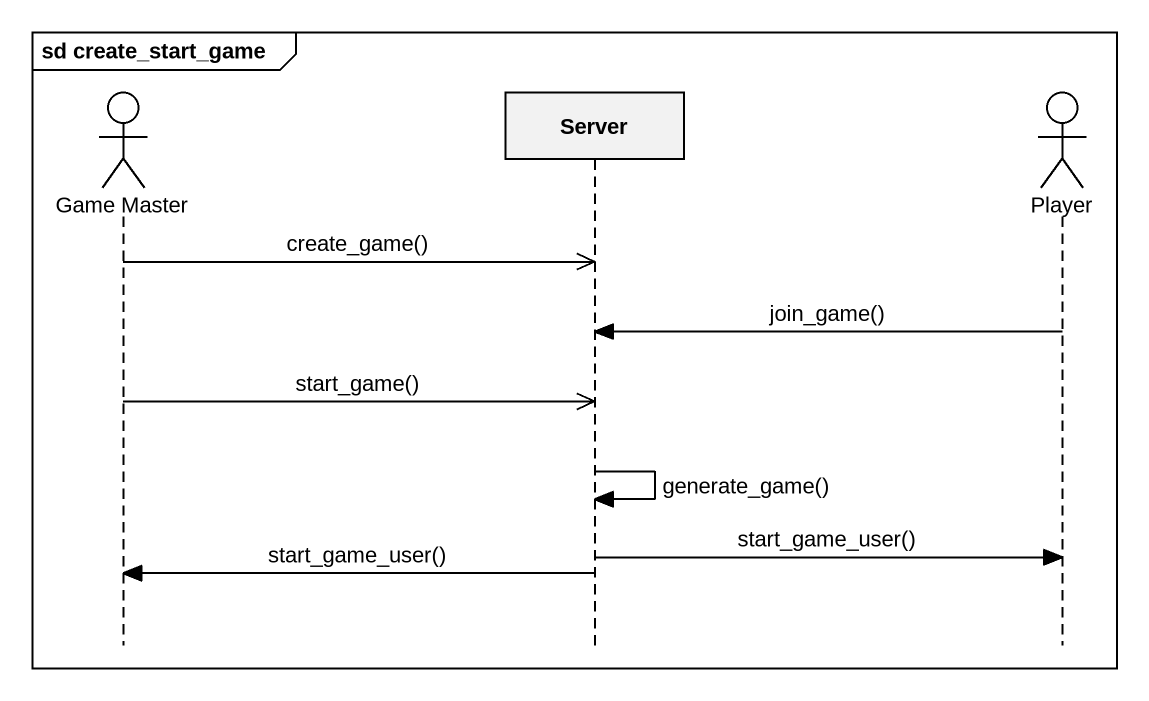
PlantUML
@startuml
mainframe sd create_start_game
hide footbox
actor "Game Master" as Game_Master
participant Server
actor Player

Game_Master ->> Server : create_game()
Player -> Server : join_game()
Game_Master ->> Server : start_game()
Server -> Server : generate_game()
Server -> Player : start_game_user()
Server -> Game_Master : start_game_user()
@enduml
